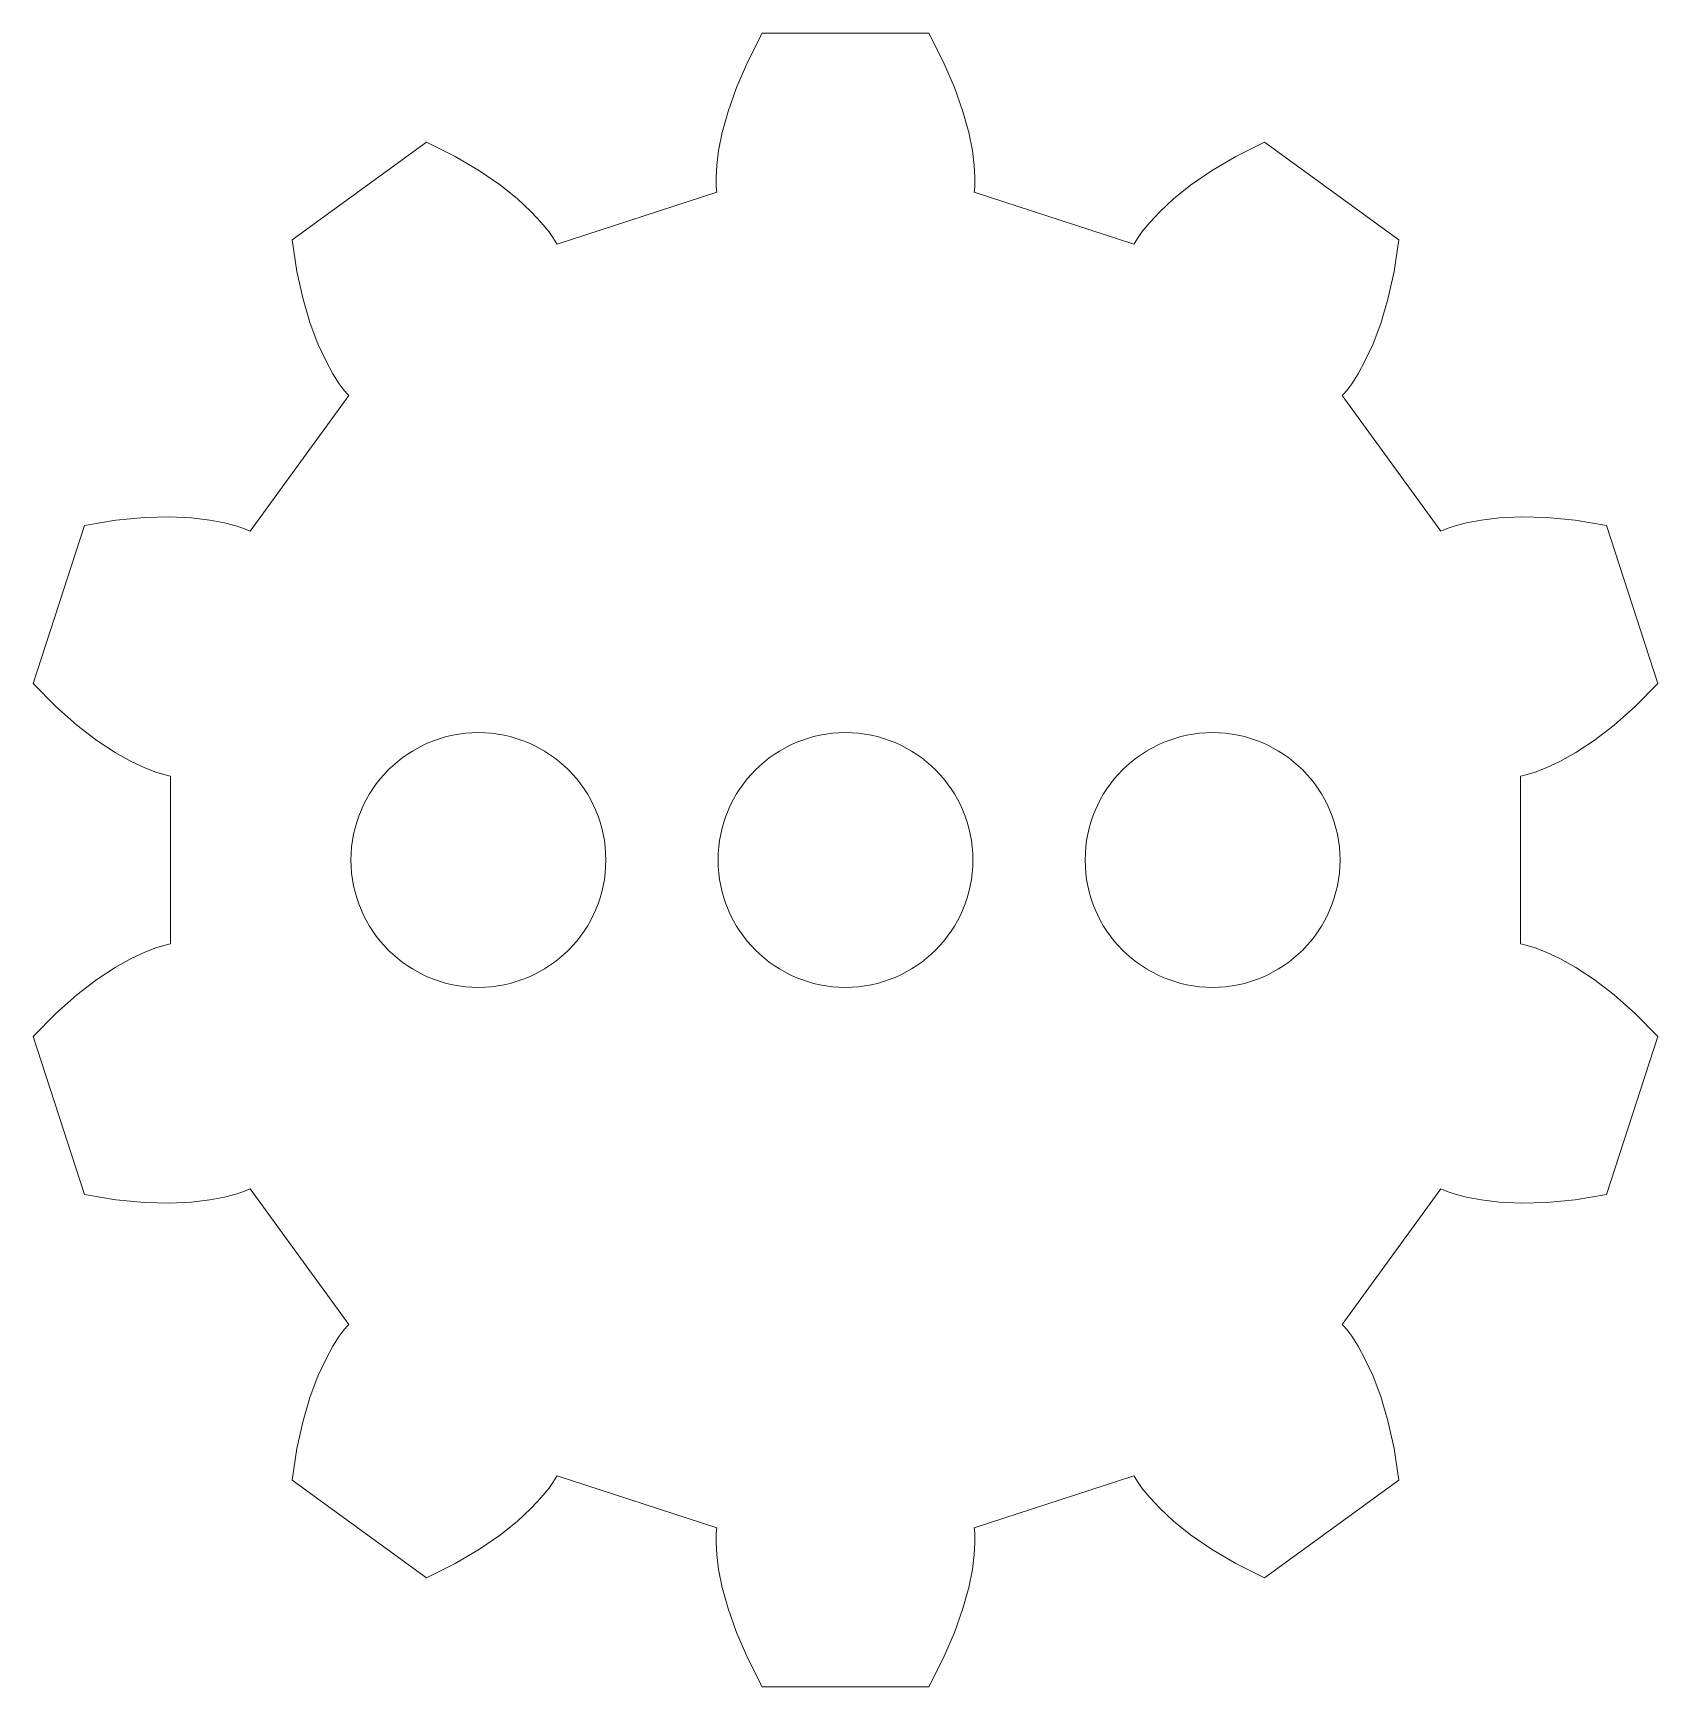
# Model space of a CAD drawing. Extents: x -18.8 to 18.8, y -19.2 to 19.2.
import ezdxf

# ---------------------------------------------------------------- set-up
doc = ezdxf.new("R2010")
doc.units = 0
doc.layers.add('drive', color=7, linetype='Continuous', lineweight=0, true_color=0xffffff)

msp = doc.modelspace()

# ---------------------------------------------------------------- linework, layer by layer
at = {"layer": 'drive'}
for p, q in [((-2.265, 18.497), (-1.926, 19.153)), ((1.926, 19.153), (-1.926, 19.153)), ((2.265, 18.497), (1.926, 19.153)), ((-2.527, 17.891), (-2.265, 18.497)), ((2.527, 17.891), (2.265, 18.497)), ((-2.72, 17.34), (-2.527, 17.891)), ((2.72, 17.34), (2.527, 17.891)), ((-2.854, 16.853), (-2.72, 17.34)), ((2.854, 16.853), (2.72, 17.34)), ((-9.7, 16.627), (-12.816, 14.364)), ((-9.04, 16.296), (-9.7, 16.627)), ((-2.938, 16.433), (-2.854, 16.853)), ((2.938, 16.433), (2.854, 16.853)), ((9.04, 16.296), (9.7, 16.627)), ((12.816, 14.364), (9.7, 16.627)), ((-8.471, 15.959), (-9.04, 16.296)), ((-2.982, 16.086), (-2.938, 16.433)), ((2.982, 16.086), (2.938, 16.433)), ((8.471, 15.959), (9.04, 16.296)), ((-7.991, 15.628), (-8.471, 15.959)), ((-2.998, 15.815), (-2.982, 16.086)), ((-2.995, 15.62), (-2.998, 15.815)), ((2.998, 15.815), (2.982, 16.086)), ((2.995, 15.62), (2.998, 15.815)), ((7.991, 15.628), (8.471, 15.959)), ((-7.597, 15.312), (-7.991, 15.628)), ((-2.98, 15.465), (-6.679, 14.264)), ((-2.986, 15.504), (-2.995, 15.62)), ((-2.98, 15.465), (-2.986, 15.504)), ((2.98, 15.465), (2.986, 15.504)), ((6.679, 14.264), (2.98, 15.465)), ((2.986, 15.504), (2.995, 15.62)), ((7.597, 15.312), (7.991, 15.628)), ((-7.283, 15.022), (-7.597, 15.312)), ((-7.043, 14.767), (-7.283, 15.022)), ((7.043, 14.767), (7.283, 15.022)), ((7.283, 15.022), (7.597, 15.312)), ((-6.87, 14.556), (-7.043, 14.767)), ((6.87, 14.556), (7.043, 14.767)), ((-12.705, 13.633), (-12.816, 14.364)), ((-6.758, 14.398), (-6.87, 14.556)), ((-6.697, 14.298), (-6.758, 14.398)), ((-6.679, 14.264), (-6.697, 14.298)), ((6.679, 14.264), (6.697, 14.298)), ((6.697, 14.298), (6.758, 14.398)), ((6.758, 14.398), (6.87, 14.556)), ((12.705, 13.633), (12.816, 14.364)), ((-12.561, 12.988), (-12.705, 13.633)), ((12.561, 12.988), (12.705, 13.633)), ((-12.393, 12.43), (-12.561, 12.988)), ((12.393, 12.43), (12.561, 12.988)), ((-12.215, 11.957), (-12.393, 12.43)), ((12.215, 11.957), (12.393, 12.43)), ((-12.036, 11.568), (-12.215, 11.957)), ((12.036, 11.568), (12.215, 11.957)), ((-11.868, 11.261), (-12.036, 11.568)), ((11.868, 11.261), (12.036, 11.568)), ((-11.721, 11.032), (-11.868, 11.261)), ((11.721, 11.032), (11.868, 11.261)), ((-11.501, 10.76), (-13.788, 7.614)), ((-11.605, 10.876), (-11.721, 11.032)), ((-11.529, 10.788), (-11.605, 10.876)), ((-11.501, 10.76), (-11.529, 10.788)), ((11.501, 10.76), (11.529, 10.788)), ((13.788, 7.614), (11.501, 10.76)), ((11.529, 10.788), (11.605, 10.876)), ((11.605, 10.876), (11.721, 11.032)), ((-17.621, 7.75), (-18.811, 4.087)), ((-16.892, 7.871), (-17.621, 7.75)), ((-16.234, 7.932), (-16.892, 7.871)), ((-15.651, 7.946), (-16.234, 7.932)), ((-15.146, 7.922), (-15.651, 7.946)), ((-14.721, 7.872), (-15.146, 7.922)), ((-14.377, 7.807), (-14.721, 7.872)), ((-14.114, 7.738), (-14.377, 7.807)), ((-13.93, 7.676), (-14.114, 7.738)), ((-13.822, 7.631), (-13.93, 7.676)), ((13.822, 7.631), (13.93, 7.676)), ((13.93, 7.676), (14.114, 7.738)), ((14.114, 7.738), (14.377, 7.807)), ((14.377, 7.807), (14.721, 7.872)), ((14.721, 7.872), (15.146, 7.922)), ((15.146, 7.922), (15.651, 7.946)), ((15.651, 7.946), (16.234, 7.932)), ((16.234, 7.932), (16.892, 7.871)), ((16.892, 7.871), (17.621, 7.75)), ((18.811, 4.087), (17.621, 7.75)), ((-13.788, 7.614), (-13.822, 7.631)), ((13.788, 7.614), (13.822, 7.631)), ((-18.292, 3.562), (-18.811, 4.087)), ((18.292, 3.562), (18.811, 4.087)), ((-17.796, 3.125), (-18.292, 3.562)), ((17.796, 3.125), (18.292, 3.562)), ((-17.332, 2.771), (-17.796, 3.125)), ((17.332, 2.771), (17.796, 3.125)), ((-16.91, 2.493), (-17.332, 2.771)), ((16.91, 2.493), (17.332, 2.771)), ((-16.537, 2.284), (-16.91, 2.493)), ((16.537, 2.284), (16.91, 2.493)), ((-16.221, 2.135), (-16.537, 2.284)), ((-15.967, 2.036), (-16.221, 2.135)), ((-15.781, 1.978), (-15.967, 2.036)), ((-15.668, 1.951), (-15.781, 1.978)), ((-15.629, 1.945), (-15.668, 1.951)), ((-15.629, 1.945), (-15.629, -1.945)), ((15.629, 1.945), (15.668, 1.951)), ((15.629, -1.945), (15.629, 1.945)), ((15.668, 1.951), (15.781, 1.978)), ((15.781, 1.978), (15.967, 2.036)), ((15.967, 2.036), (16.221, 2.135)), ((16.221, 2.135), (16.537, 2.284)), ((-16.537, -2.284), (-16.91, -2.493)), ((-16.221, -2.135), (-16.537, -2.284)), ((-15.967, -2.036), (-16.221, -2.135)), ((-15.781, -1.978), (-15.967, -2.036)), ((-15.668, -1.951), (-15.781, -1.978)), ((-15.629, -1.945), (-15.668, -1.951)), ((15.629, -1.945), (15.668, -1.951)), ((15.668, -1.951), (15.781, -1.978)), ((15.781, -1.978), (15.967, -2.036)), ((15.967, -2.036), (16.221, -2.135)), ((16.221, -2.135), (16.537, -2.284)), ((16.537, -2.284), (16.91, -2.493)), ((-16.91, -2.493), (-17.332, -2.771)), ((16.91, -2.493), (17.332, -2.771)), ((-17.332, -2.771), (-17.796, -3.125)), ((17.332, -2.771), (17.796, -3.125)), ((-17.796, -3.125), (-18.292, -3.562)), ((17.796, -3.125), (18.292, -3.562)), ((-18.292, -3.562), (-18.811, -4.087)), ((18.292, -3.562), (18.811, -4.087)), ((-18.811, -4.087), (-17.621, -7.75)), ((17.621, -7.75), (18.811, -4.087)), ((-13.822, -7.631), (-13.93, -7.676)), ((-13.788, -7.614), (-13.822, -7.631)), ((-13.788, -7.614), (-11.501, -10.76)), ((11.501, -10.76), (13.788, -7.614)), ((13.788, -7.614), (13.822, -7.631)), ((13.822, -7.631), (13.93, -7.676)), ((-16.892, -7.871), (-17.621, -7.75)), ((-16.234, -7.932), (-16.892, -7.871)), ((-15.651, -7.946), (-16.234, -7.932)), ((-15.146, -7.922), (-15.651, -7.946)), ((-14.721, -7.872), (-15.146, -7.922)), ((-14.377, -7.807), (-14.721, -7.872)), ((-14.114, -7.738), (-14.377, -7.807)), ((-13.93, -7.676), (-14.114, -7.738)), ((13.93, -7.676), (14.114, -7.738)), ((14.114, -7.738), (14.377, -7.807)), ((14.377, -7.807), (14.721, -7.872)), ((14.721, -7.872), (15.146, -7.922)), ((15.146, -7.922), (15.651, -7.946)), ((15.651, -7.946), (16.234, -7.932)), ((16.234, -7.932), (16.892, -7.871)), ((16.892, -7.871), (17.621, -7.75)), ((-11.721, -11.032), (-11.868, -11.261)), ((-11.605, -10.876), (-11.721, -11.032)), ((-11.529, -10.788), (-11.605, -10.876)), ((-11.501, -10.76), (-11.529, -10.788)), ((11.501, -10.76), (11.529, -10.788)), ((11.529, -10.788), (11.605, -10.876)), ((11.605, -10.876), (11.721, -11.032)), ((11.721, -11.032), (11.868, -11.261)), ((-11.868, -11.261), (-12.036, -11.568)), ((11.868, -11.261), (12.036, -11.568)), ((-12.036, -11.568), (-12.215, -11.957)), ((12.036, -11.568), (12.215, -11.957)), ((-12.215, -11.957), (-12.393, -12.43)), ((12.215, -11.957), (12.393, -12.43)), ((-12.393, -12.43), (-12.561, -12.988)), ((12.393, -12.43), (12.561, -12.988)), ((-12.561, -12.988), (-12.705, -13.633)), ((12.561, -12.988), (12.705, -13.633)), ((-12.705, -13.633), (-12.816, -14.364)), ((12.705, -13.633), (12.816, -14.364)), ((-12.816, -14.364), (-9.7, -16.627)), ((-6.87, -14.556), (-7.043, -14.767)), ((-6.758, -14.398), (-6.87, -14.556)), ((-6.697, -14.298), (-6.758, -14.398)), ((-6.679, -14.264), (-6.697, -14.298)), ((-6.679, -14.264), (-2.98, -15.465)), ((2.98, -15.465), (6.679, -14.264)), ((6.679, -14.264), (6.697, -14.298)), ((6.697, -14.298), (6.758, -14.398)), ((6.758, -14.398), (6.87, -14.556)), ((6.87, -14.556), (7.043, -14.767)), ((9.7, -16.627), (12.816, -14.364)), ((-7.043, -14.767), (-7.283, -15.022)), ((7.043, -14.767), (7.283, -15.022)), ((-7.597, -15.312), (-7.991, -15.628)), ((-7.283, -15.022), (-7.597, -15.312)), ((7.283, -15.022), (7.597, -15.312)), ((7.597, -15.312), (7.991, -15.628)), ((-7.991, -15.628), (-8.471, -15.959)), ((-2.995, -15.62), (-2.998, -15.815)), ((-2.986, -15.504), (-2.995, -15.62)), ((-2.98, -15.465), (-2.986, -15.504)), ((2.98, -15.465), (2.986, -15.504)), ((2.986, -15.504), (2.995, -15.62)), ((2.995, -15.62), (2.998, -15.815)), ((7.991, -15.628), (8.471, -15.959)), ((-8.471, -15.959), (-9.04, -16.296)), ((-2.998, -15.815), (-2.982, -16.086)), ((-2.982, -16.086), (-2.938, -16.433)), ((2.982, -16.086), (2.938, -16.433)), ((2.998, -15.815), (2.982, -16.086)), ((8.471, -15.959), (9.04, -16.296)), ((-9.04, -16.296), (-9.7, -16.627)), ((-2.938, -16.433), (-2.854, -16.853)), ((2.938, -16.433), (2.854, -16.853)), ((9.04, -16.296), (9.7, -16.627)), ((-2.854, -16.853), (-2.72, -17.34)), ((2.854, -16.853), (2.72, -17.34)), ((-2.72, -17.34), (-2.527, -17.891)), ((2.72, -17.34), (2.527, -17.891)), ((-2.527, -17.891), (-2.265, -18.497)), ((2.527, -17.891), (2.265, -18.497)), ((-2.265, -18.497), (-1.926, -19.153)), ((2.265, -18.497), (1.926, -19.153)), ((-1.926, -19.153), (1.926, -19.153))]:
    msp.add_line(p, q, dxfattribs=at)
for centre in [(-8.5, 0), (0, 0), (8.5, 0)]:
    msp.add_circle(centre, 2.95, dxfattribs=at)

doc.saveas('drawing.dxf')
